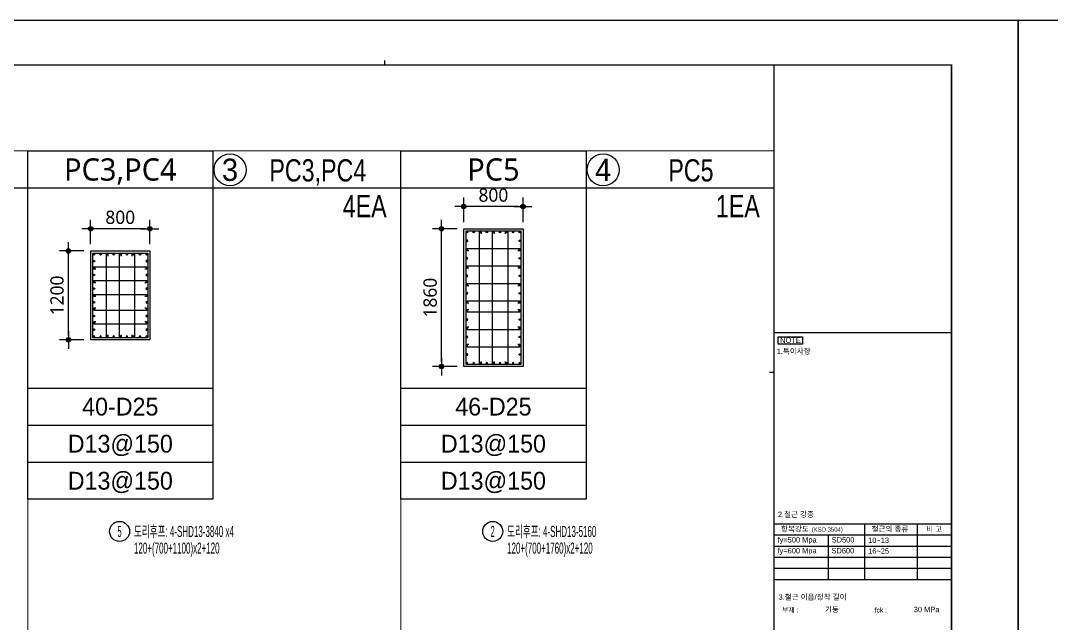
# Model space of a CAD drawing. Header units: millimetres. Extents: x 317501 to 814054, y -400799 to -14117.
# Drawn here: x 484755 to 498670, y -212283 to -204150 of the extents above; entities that cross this region are included whole.
import ezdxf
from ezdxf.enums import TextEntityAlignment as Align

# ---------------------------------------------------------------- set-up
doc = ezdxf.new("R2010")
doc.units = ezdxf.units.MM
doc.header["$LTSCALE"] = 38
doc.layers.get('Defpoints').update_dxf_attribs({"color": 145})
for name, color, linetype in [('AMAC-NO', 5, 'Continuous'), ('BAR', 2, 'Continuous'), ('BARR', 1, 'Continuous'), ('DIM', 7, 'Continuous'), ('ELE', 7, 'Continuous'), ('HOOP', 2, 'Continuous'), ('LEADER', 7, 'Continuous'), ('RP_TAG', 7, 'Continuous'), ('XDIM', 7, 'Continuous'), ('XTAG', 7, 'Continuous')]:
    doc.layers.add(name, color=color, linetype=linetype)
doc.layers.add('TEXT', color=3, linetype='Continuous', lineweight=9)
doc.layers.add('XTITLE', color=22, linetype='Continuous', lineweight=0)
doc.styles.add('RPWK1', font='Dotum.ttf', dxfattribs={"bigfont": 'whgtxt.shx'})
doc.styles.add('XRebarSheet', font='Hmkmrhd_0.ttf')
doc.styles.add('돋음', font='Dotum.ttf')
doc.styles.add('맑은고딕', font='malgun.ttf')
doc.dimstyles.new('DIM_40', dxfattribs={"dimscale": 40, "dimtxt": 3, "dimasz": 1, "dimexe": 2, "dimexo": 1.5, "dimgap": 1, "dimtad": 1, "dimdec": 0, "dimzin": 0, "dimdsep": 46, "dimtxsty": '맑은고딕', "dimblk1": 'DIMDOT', "dimblk2": 'DIMDOT', "dimsah": 1, "dimcen": 0.09, "dimdle": 2, "dimclrd": 7, "dimclre": 7, "dimclrt": 6, "dimadec": 0, "dimazin": 0, "dimtfac": 1, "dimtdec": 0, "dimtix": 1, "dimtmove": 2, "dimatfit": 3, "dimldrblk": 'DIMDOT', "dimfxl": 0, "dimtolj": 1, "dimtzin": 0, "dimarcsym": 0})

# ---------------------------------------------------------------- blocks, each defined once
blk = doc.blocks.new('dhs_sheet2e')
at = {"color": 7}
for p, q in [((55508.9, 57331.7), (55508.9, 57531.5)), ((73013.1, 43498.2), (72813.3, 43498.2)), ((73013.1, 36694), (81003.6, 36694)), ((77085.8, 36694), (77085.8, 34197)), ((79453.7, 36694), (79453.7, 34197)), ((73013.1, 36194.6), (81003.6, 36194.6)), ((75452.6, 36194.6), (75452.6, 34197)), ((73013.1, 35695.2), (81003.6, 35695.2)), ((73013.1, 35195.8), (81003.6, 35195.8)), ((73013.1, 34696.4), (81003.6, 34696.4)), ((73013.1, 34197), (81003.6, 34197))]:
    blk.add_line(p, q, dxfattribs=at)
for points in [[(84000, 0), (84000, 59329.4), (0, 59329.4), (0, 0)], [(73208.2, 45108.5), (74292.8, 45108.5), (74292.8, 44775), (73208.2, 44775)]]:
    blk.add_lwpolyline(points, close=True, dxfattribs=at)
at = {"color": 30, "const_width": 64.9}
blk.add_lwpolyline([(81003.6, 57331.7), (2996.4, 57331.7), (2996.4, 1997.6), (81003.6, 1997.6)], close=True, dxfattribs=at)
at = {"color": 30}
for points, const_width in [([(73013.1, 1997.6), (73013.1, 57331.7)], 64.9), ([(73013.1, 45291.6), (81003.6, 45291.6)], 64.9), ([(73013.1, 37482.7), (81003.6, 37482.7)], 1.25)]:
    blk.add_lwpolyline(points, dxfattribs=dict(at, const_width=const_width))
at = {"ltscale": 2, "const_width": 1.25}
for points in [[(73013.1, 36694), (73013.1, 34197)], [(81003.6, 36694), (81003.6, 34197)], [(73013.1, 33114.4), (73013.1, 32518)], [(81003.6, 32518), (81003.6, 33114.4)]]:
    blk.add_lwpolyline(points, dxfattribs=at)
at = {"color": 7, "const_width": 1.25}
for points in [[(73013.1, 33114.4), (81003.6, 33114.4)], [(75010.7, 32518), (75010.7, 33114.4)], [(77008.3, 33114.4), (77008.3, 32518)], [(79005.9, 32518), (79005.9, 33114.4)], [(73013.1, 32518), (81003.6, 32518)]]:
    blk.add_lwpolyline(points, dxfattribs=at)
at = {"color": 7, "ltscale": 2, "const_width": 1.25}
blk.add_lwpolyline([(77008.3, 32518), (77008.3, 33114.4)], dxfattribs=at)
at = {"color": 7, "style": 'XRebarSheet'}
for s, height, p in [('NOTE', 242.71, (73292, 44833.7)), ('1.특이사항', 242.71, (73135.9, 44335.3)), ('2.철근 강종', 242.71, (73193, 37000.1)), ('3.철근 이음/정착 길이', 242.711, (73219.2, 33284.8))]:
    blk.add_text(s, height=height, dxfattribs=at).set_placement(p)
at = {"color": 3, "style": 'XRebarSheet'}
for s, height, p in [('항복강도', 242.71, (73329, 36346.4)), ('(KSD 3504)', 194.17, (74714.3, 36344.3)), ('철근의 종류', 242.71, (77406.6, 36345.3)), ('비 고', 242.71, (79864.2, 36338.4)), ('부재 :', 220, (73378.9, 32707.9)), ('fck :', 220, (77546.2, 32707.9))]:
    blk.add_text(s, height=height, dxfattribs=at).set_placement(p)
blk = doc.blocks.new('sdhdtbhse')
at = {"color": 255, "xscale": 0.75, "yscale": 0.75, "zscale": 0.75}
blk.add_blockref('dhs_sheet2e', (0, -44497), dxfattribs=at)
at = {"color": 3, "style": 'XRebarSheet'}
for s, p in [('fy=500 Mpa', (54881, -17605)), ('SD500', (56708, -17605)), ('10~13', (57939, -17622)), ('fy=600 Mpa', (54880, -17971)), ('SD600', (56702, -17971)), ('16~25', (57940, -17984)), ('기둥', (56483, -19956)), ('30 MPa', (59480, -19956))]:
    blk.add_text(s, height=182, dxfattribs=at).set_placement(p)
blk = doc.blocks.new('DIMDOT')
at = {"layer": 'DIM', "linetype": 'Continuous'}
blk.add_line((-2, 0), (2, 0), dxfattribs=at)
for radius in [0.5, 0.25]:
    blk.add_circle((0, 0), radius, dxfattribs=at)
blk = doc.blocks.new('*D1361')
at = {"layer": 'Defpoints', "color": 0, "transparency": 16777216}
for p in [(517043, -214680), (517343, -214680), (517343, -215880)]:
    blk.add_point(p, dxfattribs=at)
at = {"layer": 'DIM', "color": 7, "lineweight": -2, "transparency": 16777216}
for p, q in [((517253, -214680), (516923, -214680)), ((517043, -215820), (517043, -214740)), ((517253, -215880), (516923, -215880))]:
    blk.add_line(p, q, dxfattribs=at)
at = {"layer": 'DIM', "color": 7, "lineweight": -2, "transparency": 16777216, "xscale": 60, "yscale": 60, "zscale": 60}
for p, rotation in [((517043, -214680), 90), ((517043, -215880), 270)]:
    blk.add_blockref('DIMDOT', p, dxfattribs=dict(at, rotation=rotation))
at = {"layer": 'DIM', "color": 6, "transparency": 16777216, "insert": (516890, -215280), "char_height": 180, "attachment_point": 5, "rotation": 90, "style": '맑은고딕'}
blk.add_mtext('\\A1;1200', dxfattribs=at)
blk = doc.blocks.new('*D1362')
at = {"layer": 'Defpoints', "color": 0, "transparency": 16777216}
for p in [(517343, -214380), (517343, -214680), (518143, -214680)]:
    blk.add_point(p, dxfattribs=at)
at = {"layer": 'DIM', "color": 7, "lineweight": -2, "transparency": 16777216}
for p, q in [((517343, -214590), (517343, -214260)), ((518143, -214590), (518143, -214260)), ((518083, -214380), (517403, -214380))]:
    blk.add_line(p, q, dxfattribs=at)
at = {"layer": 'DIM', "color": 7, "lineweight": -2, "transparency": 16777216, "xscale": 60, "yscale": 60, "zscale": 60, "rotation": 180}
blk.add_blockref('DIMDOT', (517343, -214380), dxfattribs=at)
at = {"layer": 'DIM', "color": 7, "lineweight": -2, "transparency": 16777216, "xscale": 60, "yscale": 60, "zscale": 60}
blk.add_blockref('DIMDOT', (518143, -214380), dxfattribs=at)
at = {"layer": 'DIM', "color": 6, "transparency": 16777216, "insert": (517743, -214227), "char_height": 180, "attachment_point": 5, "style": '맑은고딕'}
blk.add_mtext('\\A1;800', dxfattribs=at)
blk = doc.blocks.new('BAR')
at = {"layer": 'BARR'}
h = blk.add_hatch(color=256, dxfattribs=at)
edge = h.paths.add_edge_path()
edge.add_arc((0, 0), 15, 0, 360)
blk.add_circle((0, 0), 15, dxfattribs=at)
blk = doc.blocks.new('*D1365')
at = {"layer": 'Defpoints', "color": 0, "transparency": 16777216}
for p in [(525593, -223697), (525893, -223697), (525893, -225557)]:
    blk.add_point(p, dxfattribs=at)
at = {"layer": 'DIM', "color": 7, "lineweight": -2, "transparency": 16777216}
for p, q in [((525803, -223697), (525473, -223697)), ((525593, -225497), (525593, -223757)), ((525803, -225557), (525473, -225557))]:
    blk.add_line(p, q, dxfattribs=at)
at = {"layer": 'DIM', "color": 7, "lineweight": -2, "transparency": 16777216, "xscale": 60, "yscale": 60, "zscale": 60}
for p, rotation in [((525593, -223697), 90), ((525593, -225557), 270)]:
    blk.add_blockref('DIMDOT', p, dxfattribs=dict(at, rotation=rotation))
at = {"layer": 'DIM', "color": 6, "transparency": 16777216, "insert": (525440, -224627), "char_height": 180, "attachment_point": 5, "rotation": 90, "style": '맑은고딕'}
blk.add_mtext('\\A1;1860', dxfattribs=at)
blk = doc.blocks.new('*D1366')
at = {"layer": 'Defpoints', "color": 0, "transparency": 16777216}
for p in [(525893, -223397), (525893, -223697), (526693, -223697)]:
    blk.add_point(p, dxfattribs=at)
at = {"layer": 'DIM', "color": 7, "lineweight": -2, "transparency": 16777216}
for p, q in [((525893, -223607), (525893, -223277)), ((526693, -223607), (526693, -223277)), ((526633, -223397), (525953, -223397))]:
    blk.add_line(p, q, dxfattribs=at)
at = {"layer": 'DIM', "color": 7, "lineweight": -2, "transparency": 16777216, "xscale": 60, "yscale": 60, "zscale": 60, "rotation": 180}
blk.add_blockref('DIMDOT', (525893, -223397), dxfattribs=at)
at = {"layer": 'DIM', "color": 7, "lineweight": -2, "transparency": 16777216, "xscale": 60, "yscale": 60, "zscale": 60}
blk.add_blockref('DIMDOT', (526693, -223397), dxfattribs=at)
at = {"layer": 'DIM', "color": 6, "transparency": 16777216, "insert": (526293, -223244), "char_height": 180, "attachment_point": 5, "style": '맑은고딕'}
blk.add_mtext('\\A1;800', dxfattribs=at)
blk = doc.blocks.new('*U1537', base_point=(490993.5045, -211041.9541))
at = {"layer": 'RP_TAG', "color": 0, "linetype": 'Continuous', "ltscale": 100}
blk.add_circle((491127.5045, -211041.9541), 135, dxfattribs=at)
at = {"layer": 'RP_TAG', "color": 0, "linetype": 'Continuous', "ltscale": 100, "style": 'RPWK1', "width": 0.55}
for s, p in [('도리후프: 4-SHD13-5160', (491322.5045, -211041.9541)), ('120+(700+1760)x2+120', (491322.5045, -211266.9541))]:
    blk.add_text(s, height=150, dxfattribs=at).set_placement(p, align=Align.MIDDLE_LEFT)
at = {"layer": 'RP_TAG', "color": 0, "linetype": 'Continuous', "ltscale": 100, "style": 'RPWK1', "width": 0.5}
blk.add_text('2', height=150, dxfattribs=at).set_placement((491127.5045, -211041.9541), align=Align.MIDDLE_CENTER)
blk = doc.blocks.new('*U1545', base_point=(485956.2063, -211041.9541))
at = {"layer": 'RP_TAG', "color": 0, "linetype": 'Continuous', "ltscale": 100}
blk.add_circle((486090.2063, -211041.9541), 135, dxfattribs=at)
at = {"layer": 'RP_TAG', "color": 0, "linetype": 'Continuous', "ltscale": 100, "style": 'RPWK1', "width": 0.55}
for s, p in [('도리후프: 4-SHD13-3840 x4', (486285.2063, -211041.9541)), ('120+(700+1100)x2+120', (486285.2063, -211266.9541))]:
    blk.add_text(s, height=150, dxfattribs=at).set_placement(p, align=Align.MIDDLE_LEFT)
at = {"layer": 'RP_TAG', "color": 0, "linetype": 'Continuous', "ltscale": 100, "style": 'RPWK1', "width": 0.5}
blk.add_text('5', height=150, dxfattribs=at).set_placement((486090.2063, -211041.9541), align=Align.MIDDLE_CENTER)
blk = doc.blocks.new('PC3')
at = {"layer": 'BAR'}
blk.add_lwpolyline([(1620, 2180), (880, 2180), (880, 3320), (1620, 3320)], close=True, dxfattribs=at)
at = {"layer": 'ELE'}
blk.add_lwpolyline([(850, 2150), (850, 3350), (1650, 3350), (1650, 2150)], close=True, dxfattribs=at)
at = {"layer": 'HOOP'}
for points in [[(1087.5, 3280), (1087.5, 3305, 1), (1057.5, 3305), (1057.5, 2195, 1), (1087.5, 2195), (1087.5, 2220)], [(1265, 3280), (1265, 3305, 1), (1235, 3305), (1235, 2195, 1), (1265, 2195), (1265, 2220)], [(1412.5, 3280), (1412.5, 3305, -1), (1442.5, 3305), (1442.5, 2195, -1), (1412.5, 2195), (1412.5, 2220)], [(920, 3105), (895, 3105, -1), (895, 3135), (1605, 3135, -1), (1605, 3105), (1580, 3105)], [(920, 2920), (895, 2920, -1), (895, 2950), (1605, 2950, -1), (1605, 2920), (1580, 2920)], [(920, 2735), (895, 2735, -1), (895, 2765), (1605, 2765, -1), (1605, 2735), (1580, 2735)], [(920, 2580), (895, 2580, 1), (895, 2550), (1605, 2550, 1), (1605, 2580), (1580, 2580)], [(920, 2395), (895, 2395, 1), (895, 2365), (1605, 2365, 1), (1605, 2395), (1580, 2395)]]:
    blk.add_lwpolyline(points, format="xyb", dxfattribs=at)
at = {"layer": 'LEADER'}
for p, q in [((0, 4200), (2500, 4200)), ((0, 1500), (2500, 1500)), ((0, 1000), (2500, 1000)), ((0, 500), (2500, 500))]:
    blk.add_line(p, q, dxfattribs=at)
blk.add_lwpolyline([(2500, 4700), (2500, 0), (0, 0), (0, 4700), (2500, 4700)], dxfattribs=at)
at = {"layer": 'BAR', "yscale": 0.6666666666666666, "zscale": 0.6666666666666666}
for p, xscale, rotation in [((895, 3305), 0.6666666666666666, 180), ((895, 3212.5), 0.6666666666666666, 180), ((983.75, 3305), 0.6666666666666666, 180), ((1072.5, 3305), 0.6666666666666666, 180), ((1161.25, 3305), 0.6666666666666666, 180), ((1250, 3305), 0.6666666666666666, 180), ((1338.75, 3305), 0.6666666666666666, 180), ((1427.5, 3305), 0.6666666666666666, 180), ((1516.25, 3305), 0.6666666666666666, 180), ((1605, 3305), 0.6666666666666666, 180), ((1605, 3212.5), -0.6666666666666666, 180), ((895, 3120), 0.6666666666666666, 180), ((1605, 3120), -0.6666666666666666, 180), ((895, 3027.5), 0.6666666666666666, 180), ((895, 2935), 0.6666666666666666, 180), ((1605, 3027.5), -0.6666666666666666, 180), ((1605, 2935), -0.6666666666666666, 180), ((895, 2842.5), 0.6666666666666666, 180), ((1605, 2842.5), -0.6666666666666666, 180), ((895, 2750), 0.6666666666666666, 180), ((895, 2657.5), 0.6666666666666666, 180), ((1605, 2750), -0.6666666666666666, 180), ((1605, 2657.5), -0.6666666666666666, 180), ((895, 2565), 0.6666666666666666, 180), ((1605, 2565), -0.6666666666666666, 180), ((895, 2472.5), 0.6666666666666666, 180), ((895, 2380), 0.6666666666666666, 180), ((1605, 2472.5), -0.6666666666666666, 180), ((1605, 2380), -0.6666666666666666, 180), ((895, 2287.5), 0.6666666666666666, 180), ((1605, 2287.5), -0.6666666666666666, 180), ((983.75, 2195), -0.6666666666666666, 359.9999999999941), ((1072.5, 2195), -0.6666666666666666, 359.9999999999941), ((1161.25, 2195), -0.6666666666666666, 359.9999999999941), ((1250, 2195), -0.6666666666666666, 359.9999999999941), ((1338.75, 2195), -0.6666666666666666, 359.9999999999941), ((1427.5, 2195), -0.6666666666666666, 359.9999999999941), ((1516.25, 2195), -0.6666666666666666, 359.9999999999941)]:
    blk.add_blockref('BAR', p, dxfattribs=dict(at, xscale=xscale, rotation=rotation))
at = {"layer": 'BAR', "xscale": -0.6666666666666666, "yscale": 0.6666666666666666, "zscale": 0.6666666666666666}
for p in [(895, 2195), (1605, 2195)]:
    blk.add_blockref('BAR', p, dxfattribs=at)
at = {"layer": 'TEXT'}
for s, height, style, p in [('PC3,PC4', 300, '맑은고딕', (1250, 4450)), ('40-D25', 240, '돋음', (1250, 1250)), ('D13@150', 240, '돋음', (1250, 750)), ('D13@150', 240, '돋음', (1250, 250))]:
    blk.add_text(s, height=height, dxfattribs=dict(at, style=style)).set_placement(p, align=Align.MIDDLE_CENTER)
at = {"layer": 'DIM'}
dim = blk.add_linear_dim(base=(850, 3650), p1=(1650, 3350), p2=(850, 3350), dimstyle='DIM_40', override={"dimscale": 60}, dxfattribs=at)
dim.commit()
dim.dimension.update_dxf_attribs({"geometry": '*D1362', "text_midpoint": (1250, 3803), "insert": (-516493.5, 218030.18)})
dim = blk.add_linear_dim(base=(550, 3350), p1=(850, 2150), p2=(850, 3350), angle=270, dimstyle='DIM_40', override={"dimscale": 60}, dxfattribs=at)
dim.commit()
dim.dimension.update_dxf_attribs({"geometry": '*D1361', "text_midpoint": (396.51, 2750), "insert": (-516493.5, 218030.18)})
blk = doc.blocks.new('PC5')
at = {"layer": 'BAR'}
blk.add_lwpolyline([(1620, 1820), (880, 1820), (880, 3620), (1620, 3620)], close=True, dxfattribs=at)
at = {"layer": 'ELE'}
blk.add_lwpolyline([(850, 1790), (850, 3650), (1650, 3650), (1650, 1790)], close=True, dxfattribs=at)
at = {"layer": 'HOOP'}
for points in [[(1087.5, 3580), (1087.5, 3605, 1), (1057.5, 3605), (1057.5, 1835, 1), (1087.5, 1835), (1087.5, 1860)], [(1265, 3580), (1265, 3605, 1), (1235, 3605), (1235, 1835, 1), (1265, 1835), (1265, 1860)], [(1412.5, 3580), (1412.5, 3605, -1), (1442.5, 3605), (1442.5, 1835, -1), (1412.5, 1835), (1412.5, 1860)], [(920, 3354), (895, 3354, -1), (895, 3384), (1605, 3384, -1), (1605, 3354), (1580, 3354)], [(920, 3118), (895, 3118, -1), (895, 3148), (1605, 3148, -1), (1605, 3118), (1580, 3118)], [(920, 2882), (895, 2882, -1), (895, 2912), (1605, 2912, -1), (1605, 2882), (1580, 2882)], [(920, 2646), (895, 2646, -1), (895, 2676), (1605, 2676, -1), (1605, 2646), (1580, 2646)], [(920, 2558), (895, 2558, 1), (895, 2528), (1605, 2528, 1), (1605, 2558), (1580, 2558)], [(920, 2322), (895, 2322, 1), (895, 2292), (1605, 2292, 1), (1605, 2322), (1580, 2322)], [(920, 2086), (895, 2086, 1), (895, 2056), (1605, 2056, 1), (1605, 2086), (1580, 2086)]]:
    blk.add_lwpolyline(points, format="xyb", dxfattribs=at)
at = {"layer": 'LEADER'}
for p, q in [((0, 4200), (2500, 4200)), ((0, 1500), (2500, 1500)), ((0, 1000), (2500, 1000)), ((0, 500), (2500, 500))]:
    blk.add_line(p, q, dxfattribs=at)
blk.add_lwpolyline([(2500, 4700), (2500, 0), (0, 0), (0, 4700), (2500, 4700)], dxfattribs=at)
at = {"layer": 'BAR', "xscale": 0.6666666666666666, "yscale": 0.6666666666666666, "zscale": 0.6666666666666666, "rotation": 180}
for p in [(895, 3605), (983.75, 3605), (1072.5, 3605), (1161.25, 3605), (1250, 3605), (1338.75, 3605), (1427.5, 3605), (1516.25, 3605), (1605, 3605)]:
    blk.add_blockref('BAR', p, dxfattribs=at)
at = {"layer": 'BAR', "yscale": 0.6666666666666666, "zscale": 0.6666666666666666}
for p, xscale in [((895, 3487), -0.6666666666666666), ((1605, 3487), 0.6666666666666666), ((895, 3369), -0.6666666666666666), ((1605, 3369), 0.6666666666666666), ((895, 3251), -0.6666666666666666), ((1605, 3251), 0.6666666666666666), ((895, 3133), -0.6666666666666666), ((1605, 3133), 0.6666666666666666), ((895, 3015), -0.6666666666666666), ((1605, 3015), 0.6666666666666666), ((895, 2897), -0.6666666666666666), ((895, 2779), -0.6666666666666666), ((1605, 2897), 0.6666666666666666), ((1605, 2779), 0.6666666666666666), ((895, 2661), -0.6666666666666666), ((1605, 2661), 0.6666666666666666), ((895, 2543), -0.6666666666666666), ((1605, 2543), 0.6666666666666666), ((895, 2425), -0.6666666666666666), ((1605, 2425), 0.6666666666666666), ((895, 2307), -0.6666666666666666), ((1605, 2307), 0.6666666666666666), ((895, 2189), -0.6666666666666666), ((1605, 2189), 0.6666666666666666), ((895, 2071), -0.6666666666666666), ((895, 1953), -0.6666666666666666), ((1605, 2071), 0.6666666666666666), ((1605, 1953), 0.6666666666666666), ((895, 1835), -0.6666666666666666), ((983.75, 1835), -0.6666666666666666), ((1072.5, 1835), -0.6666666666666666), ((1161.25, 1835), -0.6666666666666666), ((1250, 1835), -0.6666666666666666), ((1338.75, 1835), -0.6666666666666666), ((1427.5, 1835), -0.6666666666666666), ((1516.25, 1835), -0.6666666666666666), ((1605, 1835), -0.6666666666666666)]:
    blk.add_blockref('BAR', p, dxfattribs=dict(at, xscale=xscale))
at = {"layer": 'TEXT'}
for s, height, style, p in [('PC5', 300, '맑은고딕', (1250, 4450)), ('46-D25', 240, '돋음', (1250, 1250)), ('D13@150', 240, '돋음', (1250, 750)), ('D13@150', 240, '돋음', (1250, 250))]:
    blk.add_text(s, height=height, dxfattribs=dict(at, style=style)).set_placement(p, align=Align.MIDDLE_CENTER)
at = {"layer": 'DIM'}
dim = blk.add_linear_dim(base=(850, 3950), p1=(1650, 3650), p2=(850, 3650), dimstyle='DIM_40', override={"dimscale": 60}, dxfattribs=at)
dim.commit()
dim.dimension.update_dxf_attribs({"geometry": '*D1366', "text_midpoint": (1250, 4103), "insert": (-525043.41, 227347.37)})
dim = blk.add_linear_dim(base=(550, 3650), p1=(850, 1790), p2=(850, 3650), angle=270, dimstyle='DIM_40', override={"dimscale": 60}, dxfattribs=at)
dim.commit()
dim.dimension.update_dxf_attribs({"geometry": '*D1365', "text_midpoint": (396.51, 2720), "insert": (-525043.41, 227347.37)})

msp = doc.modelspace()

# ---------------------------------------------------------------- linework, layer by layer
at = {"layer": 'AMAC-NO', "color": 2}
for centre in [(487581.5, -206162.3), (492618.8, -206162.3)]:
    msp.add_circle(centre, 216, dxfattribs=at)
at = {"layer": 'XTAG', "color": 4}
msp.add_lwpolyline([(474775.7, -206407.8), (494924.9, -206407.8)], dxfattribs=at)
at = {"layer": 'XTITLE', "color": 3, "ltscale": 2}
msp.add_line((473919.9, -205907.8), (494924.9, -205907.8), dxfattribs=at)
for points in [[(484850.3, -205907.8), (484850.3, -221349)], [(489887.6, -205907.8), (489887.6, -221349)]]:
    msp.add_lwpolyline(points, dxfattribs=at)

# ---------------------------------------------------------------- block references
at = {"layer": 'RP_TAG', "color": 11, "linetype": 'Continuous', "ltscale": 5.03847e-312}
for name, p in [('*U1545', (485956.2, -211042)), ('*U1537', (490993.5, -211042))]:
    msp.add_blockref(name, p, dxfattribs=at)
at = {"layer": 'XDIM', "color": 4, "xscale": 0.3999999986033871, "yscale": 0.3999999986033871, "zscale": 0.3999999986033871}
for p in [(473020.9, -204149.5), (498220.9, -204149.5)]:
    msp.add_blockref('sdhdtbhse', p, dxfattribs=at)
at = {"layer": 'XTAG', "color": 4}
for name, p in [('PC3', (484850.3, -210607.8)), ('PC5', (489887.6, -210607.8))]:
    msp.add_blockref(name, p, dxfattribs=at)

# ---------------------------------------------------------------- texts
at = {"layer": 'AMAC-NO', "color": 2, "style": '돋음'}
for s, p in [('3', (487581.5, -206162.3)), ('4', (492618.8, -206162.3))]:
    msp.add_text(s, height=300, dxfattribs=at).set_placement(p, align=Align.MIDDLE_CENTER)
at = {"layer": 'AMAC-NO', "color": 2, "style": '돋음', "width": 0.8}
for s, p in [('PC3,PC4', (488766.9, -206169.8)), ('PC5', (493804.2, -206169.8)), ('4EA', (489400.1, -206652.9)), ('1EA', (494437.4, -206652.9))]:
    msp.add_text(s, height=300, dxfattribs=at).set_placement(p, align=Align.MIDDLE_CENTER)

doc.saveas('drawing.dxf')
